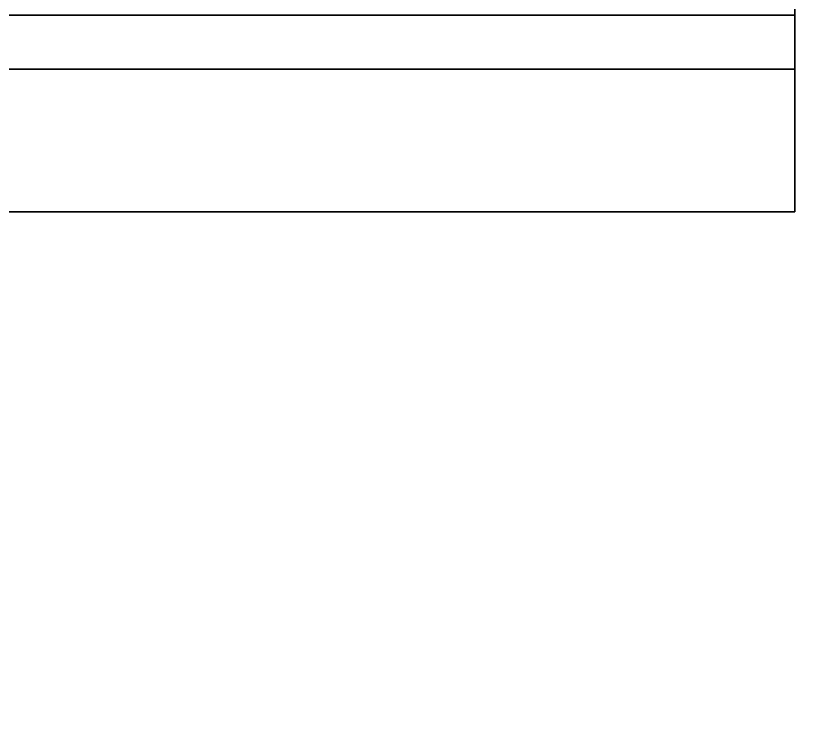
# Model space of a CAD drawing. Extents: x -170 to 1783, y -20 to 1205.
# Drawn here: x 163.13 to 169.33, y 801.55 to 807.18 of the extents above; entities that cross this region are included whole.
import ezdxf

# ---------------------------------------------------------------- set-up
doc = ezdxf.new("R2010")
doc.units = 0
doc.header["$LTSCALE"] = 96
doc.header["$MEASUREMENT"] = 0
for name, color, linetype in [('A-FURN-3-WKSF-BRACKET', 7, 'Continuous'), ('A-FURN-3-WKSF-TOP', 7, 'Continuous'), ('A-FURN-P-WKSF-SUPPORT', 7, 'Continuous'), ('MAIN_WKSURF', 7, 'Continuous'), ('MAIN_WRKSFC-SUPP', 7, 'Continuous')]:
    doc.layers.add(name, color=color, linetype=linetype)

# ---------------------------------------------------------------- blocks, each defined once
blk = doc.blocks.new('EC-WYC-64-2424-T')
at = {"layer": 'A-FURN-3-WKSF-TOP', "color": 60, "linetype": 'Continuous'}
for points, invisible_edges in [([(0.118, -28.1146, 29), (23.882, -34.22, 29), (23.882, -70.632, 29), (0.118, -70.632, 29)], 5), ([(0.118, -28.1146, 27.75), (0.118, -70.632, 27.75), (23.882, -70.632, 27.75), (23.882, -34.22, 27.75)], 10)]:
    blk.add_3dface(points, dxfattribs=dict(at, invisible_edges=invisible_edges))
blk = doc.blocks.new('EC-JUS-CANT-L-CH')
at = {"layer": 'A-FURN-3-WKSF-BRACKET', "color": 30, "linetype": 'Continuous'}
for points in [[(0, -0.665, 28.075), (1.62, -0.665, 28.075), (1.62, -15.915, 28.075), (0, -15.915, 28.075)], [(0, -0.665, 28.075), (0.075, -0.665, 28), (1.62, -0.665, 28), (1.62, -0.665, 28.075)], [(0.075, -15.915, 28), (1.62, -15.915, 28), (1.62, -0.665, 28), (0.075, -0.665, 28)], [(0.075, -15.915, 27.562), (0.5, -15.915, 27.562), (0.5, -0.665, 19.15), (0.075, -0.665, 19.15)], [(0.075, -0.665, 19.075), (0.5, -0.665, 19.075), (0.5, -15.915, 27.487), (0.075, -15.915, 27.487)], [(0.075, -0.665, 19.075), (0.075, -0.665, 19.15), (0.5, -0.665, 19.15), (0.5, -0.665, 19.075)], [(0.5, -0.665, 19.075), (0.5, -0.665, 19.15), (0.5, -15.915, 27.562), (0.5, -15.915, 27.487)], [(1.62, -0.665, 28.075), (1.62, -0.665, 28), (1.62, -15.915, 28), (1.62, -15.915, 28.075)]]:
    blk.add_3dface(points, dxfattribs=at)
at = {"layer": 'A-FURN-P-WKSF-SUPPORT', "color": 212, "linetype": 'Continuous'}
for p, q in [((0, -0.665), (1.62, -0.665)), ((1.62, -0.665), (1.62, -15.915))]:
    blk.add_line(p, q, dxfattribs=at)

msp = doc.modelspace()

# ---------------------------------------------------------------- block references
at = {"layer": 'MAIN_WKSURF', "color": 47, "linetype": 'Continuous', "rotation": 180}
msp.add_blockref('EC-WYC-64-2424-T', (169.91551, 759.26241), dxfattribs=at)
at = {"layer": 'MAIN_WRKSFC-SUPP', "color": 47, "linetype": 'Continuous', "rotation": 270}
msp.add_blockref('EC-JUS-CANT-L-CH', (169.91537, 807.26215), dxfattribs=at)

doc.saveas('drawing.dxf')
